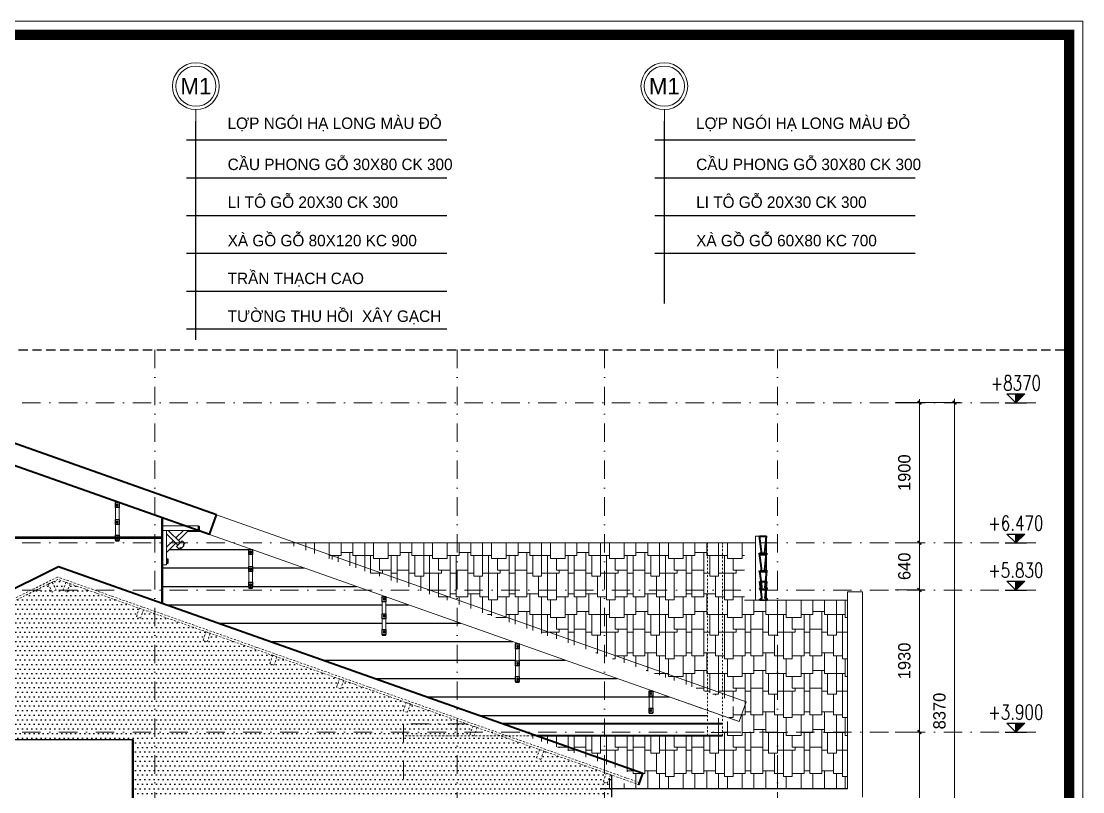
# Model space of a CAD drawing. Header units: millimetres. Extents: x 615730 to 2792744, y 139412 to 597571.
# Drawn here: x 755261 to 769662, y 293835 to 304290 of the extents above; entities that cross this region are included whole.
import ezdxf
from ezdxf.enums import TextEntityAlignment as Align

# ---------------------------------------------------------------- set-up
doc = ezdxf.new("R2010")
doc.units = ezdxf.units.MM
doc.header["$MEASUREMENT"] = 0
doc.header["$PDMODE"] = 34
doc.linetypes.add('DASHDOT', pattern=[1, 0.5, -0.25, 0, -0.25])
doc.linetypes.add('HIDDEN2', pattern=[0.1875, 0.125, -0.0625])
doc.layers.get('0').update_dxf_attribs({"lineweight": 5})
for name, color, linetype, lineweight in [('1', 1, 'Continuous', 40), ('DIM', 7, 'Continuous', 50), ('HATCH', 42, 'Continuous', 5), ('KITCHEN', 4, 'Continuous', 20), ('KT', 148, 'Continuous', 18), ('NET-THAY', 4, 'Continuous', 20), ('NETNGOAITUONG', 1, 'Continuous', 40), ('thay', 7, 'Continuous', 15), ('TIM TRUC', 149, 'DASHDOT', 9)]:
    doc.layers.add(name, color=color, linetype=linetype, lineweight=lineweight)
for name, color, linetype in [('8', 8, 'Continuous'), ('CUADI', 40, 'Continuous'), ('DO', 1, 'Continuous'), ('H', 252, 'Continuous'), ('HACH', 250, 'Continuous'), ('KICH THUOC', 148, 'Continuous'), ('noi that', 29, 'Continuous'), ('TEXT', 2, 'Continuous'), ('thaydam', 42, 'Continuous'), ('VL', 155, 'Continuous')]:
    doc.layers.add(name, color=color, linetype=linetype)
doc.styles.add('CHUHOA', font='')
doc.styles.add('DIM', font='txt.shx', dxfattribs={"height": 120})
doc.styles.add('Ghi chu', font='')
doc.styles.add('VNI-AVO', font='vni-roms.shx')
doc.styles.get('CHUHOA').set_extended_font_data('.VnAvantH')
doc.styles.get('Ghi chu').set_extended_font_data('.VnAvantH')
doc.dimstyles.new('1-50b', dxfattribs={"dimtxt": 167, "dimasz": 50, "dimexe": 75, "dimexo": 150, "dimgap": 120, "dimtad": 1, "dimdec": 0, "dimzin": 12, "dimtxsty": 'VNI-AVO', "dimblk": ']', "dimcen": 0, "dimdle": 50, "dimclrd": 252, "dimclre": 252, "dimclrt": 2, "dimadec": 0, "dimazin": 0, "dimtfac": 1, "dimtdec": 0, "dimtix": 1, "dimtmove": 2, "dimatfit": 0, "dimldrblk": 'OPEN90', "dimfxl": 1, "dimlwd": -1, "dimlwe": -1, "dimarcsym": 0})

# ---------------------------------------------------------------- blocks, each defined once
blk = doc.blocks.new('NGOI BO 001a')
for p, q in [((228, 80), (-2, 97)), ((0, 0), (-2, 97)), ((206, 34), (0, 0)), ((228, 80), (228, 107)), ((248, 107), (228, 107)), ((248, 10), (248, 107))]:
    blk.add_line(p, q)
blk.add_arc((211, -6), 39.8, 8.3095, 96.7156)
blk = doc.blocks.new('Cao do mat dung')
at = {"layer": '8'}
blk.add_hatch(color=256, dxfattribs=at).paths.add_polyline_path([(125, 125), (0, 125), (0, 0)])
for p, q in [((-150, 0), (150, 0)), ((0, 0), (0, 125))]:
    blk.add_line(p, q)
blk.add_lwpolyline([(125, 125), (0, 0), (-125, 125)], close=True)
at = {"layer": 'TEXT', "style": 'DIM', "width": 0.75}
blk.add_attdef('%%P0.000', text='', height=180, dxfattribs=at).set_placement((0, 175), align=Align.CENTER)
blk = doc.blocks.new(']')
for p, q in [((1, 0), (-1, 0)), ((0, 1), (0, -1))]:
    blk.add_line(p, q)
at = {"color": 9, "const_width": 0.4}
blk.add_lwpolyline([(-0.51, -0.51), (0.51, 0.51)], dxfattribs=at)
blk = doc.blocks.new('*D553')
at = {"layer": 'DEFPOINTS', "color": 0, "ltscale": 10, "transparency": 16777216}
for p in [(766968, 294645), (767446, 294645), (766566, 290745)]:
    blk.add_point(p, dxfattribs=at)
at = {"layer": 'KT', "color": 252, "ltscale": 10, "transparency": 16777216}
for p, q in [((767118, 294645), (767521, 294645)), ((767446, 290795), (767446, 294595)), ((766716, 290745), (767521, 290745))]:
    blk.add_line(p, q, dxfattribs=at)
at = {"layer": 'KT', "color": 252, "ltscale": 10, "transparency": 16777216, "xscale": 50, "yscale": 50, "zscale": 50}
for p, rotation in [((767446, 294645), 90), ((767446, 290745), 270)]:
    blk.add_blockref(']', p, dxfattribs=dict(at, rotation=rotation))
at = {"layer": 'KT', "color": 2, "ltscale": 10, "transparency": 16777216, "insert": (767242, 292695), "char_height": 167, "attachment_point": 5, "rotation": 90, "style": 'VNI-AVO'}
blk.add_mtext('3900', dxfattribs=at)
blk = doc.blocks.new('_Open90')
at = {"color": 0, "linetype": 'ByBlock', "lineweight": -2}
for p, q in [((0, 0), (-1, 0)), ((-0.5, 0.5), (0, 0)), ((0, 0), (-0.5, -0.5))]:
    blk.add_line(p, q, dxfattribs=at)
blk = doc.blocks.new('*D554')
at = {"layer": 'DEFPOINTS', "color": 0, "ltscale": 10, "transparency": 16777216}
for p in [(766968, 296574), (767446, 296574), (766968, 294645)]:
    blk.add_point(p, dxfattribs=at)
at = {"layer": 'KT', "color": 252, "ltscale": 10, "transparency": 16777216}
for p, q in [((767118, 296574), (767521, 296574)), ((767446, 294695), (767446, 296524)), ((767118, 294645), (767521, 294645))]:
    blk.add_line(p, q, dxfattribs=at)
at = {"layer": 'KT', "color": 252, "ltscale": 10, "transparency": 16777216, "xscale": 50, "yscale": 50, "zscale": 50}
for p, rotation in [((767446, 296574), 90), ((767446, 294645), 270)]:
    blk.add_blockref(']', p, dxfattribs=dict(at, rotation=rotation))
at = {"layer": 'KT', "color": 2, "ltscale": 10, "transparency": 16777216, "insert": (767242, 295610), "char_height": 167, "attachment_point": 5, "rotation": 90, "style": 'VNI-AVO'}
blk.add_mtext('1930', dxfattribs=at)
blk = doc.blocks.new('*D555')
at = {"layer": 'DEFPOINTS', "color": 0, "ltscale": 10, "transparency": 16777216}
for p in [(766968, 299114), (767446, 299114), (766968, 297214)]:
    blk.add_point(p, dxfattribs=at)
at = {"layer": 'KT', "color": 252, "ltscale": 10, "transparency": 16777216}
for p, q in [((767118, 299114), (767521, 299114)), ((767446, 297264), (767446, 299064)), ((767118, 297214), (767521, 297214))]:
    blk.add_line(p, q, dxfattribs=at)
at = {"layer": 'KT', "color": 252, "ltscale": 10, "transparency": 16777216, "xscale": 50, "yscale": 50, "zscale": 50}
for p, rotation in [((767446, 299114), 90), ((767446, 297214), 270)]:
    blk.add_blockref(']', p, dxfattribs=dict(at, rotation=rotation))
at = {"layer": 'KT', "color": 2, "ltscale": 10, "transparency": 16777216, "insert": (767242, 298164), "char_height": 167, "attachment_point": 5, "rotation": 90, "style": 'VNI-AVO'}
blk.add_mtext('1900', dxfattribs=at)
blk = doc.blocks.new('*D556')
at = {"layer": 'DEFPOINTS', "color": 0, "ltscale": 10, "transparency": 16777216}
for p in [(766975, 299115), (767922, 299115), (766968, 290745)]:
    blk.add_point(p, dxfattribs=at)
at = {"layer": 'KT', "color": 252, "ltscale": 10, "transparency": 16777216}
for p, q in [((767125, 299115), (767997, 299115)), ((767922, 290795), (767922, 299065)), ((767118, 290745), (767997, 290745))]:
    blk.add_line(p, q, dxfattribs=at)
at = {"layer": 'KT', "color": 252, "ltscale": 10, "transparency": 16777216, "xscale": 50, "yscale": 50, "zscale": 50}
for p, rotation in [((767922, 299115), 90), ((767922, 290745), 270)]:
    blk.add_blockref(']', p, dxfattribs=dict(at, rotation=rotation))
at = {"layer": 'KT', "color": 2, "ltscale": 10, "transparency": 16777216, "insert": (767718, 294930), "char_height": 167, "attachment_point": 5, "rotation": 90, "style": 'VNI-AVO'}
blk.add_mtext('8370', dxfattribs=at)
blk = doc.blocks.new('Ghi chu vat lieu')
blk.add_circle((0, 700), 300)
at = {"layer": 'HATCH'}
blk.add_circle((0, 700), 350, dxfattribs=at)
at = {"layer": 'thay'}
blk.add_line((0, 0), (0, 350), dxfattribs=at)
at = {"layer": 'TEXT', "style": 'Ghi chu', "width": 1.961742}
blk.add_attdef('TRUC', text='', height=300, dxfattribs=at).set_placement((-295, 550), (295, 550), align=Align.FIT)
blk = doc.blocks.new('cvc')
at = {"layer": 'DO'}
for p, q in [((812950, 299967), (812950, 302932)), ((819305, 300460), (819305, 302932)), ((819305, 300801), (819305, 302932))]:
    blk.add_line(p, q, dxfattribs=at)
at = {"layer": 'KICH THUOC'}
for p, q in [((812822, 302680), (816353, 302680)), ((819178, 302680), (822709, 302680)), ((812822, 302167), (816353, 302167)), ((819178, 302167), (822709, 302167)), ((812822, 301654), (816353, 301654)), ((819178, 301654), (822709, 301654)), ((812822, 301141), (816353, 301141)), ((819178, 301141), (822709, 301141)), ((812822, 300628), (816353, 300628)), ((812822, 300115), (816353, 300115))]:
    blk.add_line(p, q, dxfattribs=at)
at = {"layer": 'thaydam', "linetype": 'HIDDEN2', "ltscale": 1000}
blk.add_line((797794, 299831), (824797, 299831), dxfattribs=at)
at = {"layer": 'thay'}
ref = blk.add_blockref('Ghi chu vat lieu', (812950, 302773), dxfattribs=dict(at, xscale=0.9082386168447556, yscale=0.9082386168447556, zscale=0.9082386168447556))
ref.add_attrib('TRUC', 'M1', dxfattribs={"layer": 'TEXT', "height": 225, "style": 'Ghi chu'}).set_placement((812950, 303409), align=Align.MIDDLE_CENTER)
ref = blk.add_blockref('Ghi chu vat lieu', (819305, 302773), dxfattribs=dict(at, xscale=0.9082386168447556, yscale=0.9082386168447556, zscale=0.9082386168447556))
ref.add_attrib('TRUC', 'M1', dxfattribs={"layer": 'TEXT', "height": 225, "style": 'Ghi chu'}).set_placement((819305, 303409), align=Align.MIDDLE_CENTER)
at = {"layer": 'TEXT', "style": 'CHUHOA'}
for s, p in [('lîp ngãi h¹ long mµu ®á', (813379, 302828)), ('lîp ngãi h¹ long mµu ®á', (819735, 302828)), ('CÇU PHONG Gç 30X80 CK 300', (813381, 302270)), ('CÇU PHONG Gç 30X80 CK 300', (819737, 302270)), ('LI T¤ Gç 20X30 CK 300', (813381, 301757)), ('LI T¤ Gç 20X30 CK 300', (819737, 301757)), ('Xµ Gå Gç 80X120 KC 900', (813381, 301236)), ('Xµ Gå Gç 60X80 KC 700', (819737, 301236)), ('trÇn th¹ch cao', (813381, 300723)), ('T¦êNG THU HåI  X¢Y G¹CH', (813381, 300210))]:
    blk.add_text(s, height=155.52, dxfattribs=at).set_placement(p)
blk = doc.blocks.new('*D603')
at = {"layer": 'DEFPOINTS', "color": 0, "ltscale": 10, "transparency": 16777216}
for p in [(766968, 297214), (767446, 297214), (766968, 296574)]:
    blk.add_point(p, dxfattribs=at)
at = {"layer": 'KT', "color": 252, "ltscale": 10, "transparency": 16777216}
for p, q in [((767446, 297264), (767446, 297314)), ((767118, 297214), (767521, 297214)), ((767446, 296574), (767446, 297214)), ((767118, 296574), (767521, 296574)), ((767446, 296524), (767446, 296474))]:
    blk.add_line(p, q, dxfattribs=at)
at = {"layer": 'KT', "color": 252, "ltscale": 10, "transparency": 16777216, "xscale": 50, "yscale": 50, "zscale": 50}
for p, rotation in [((767446, 297214), 270), ((767446, 296574), 90)]:
    blk.add_blockref(']', p, dxfattribs=dict(at, rotation=rotation))
at = {"layer": 'KT', "color": 2, "ltscale": 10, "transparency": 16777216, "insert": (767242, 296894), "char_height": 167, "attachment_point": 5, "rotation": 90, "style": 'VNI-AVO'}
blk.add_mtext('640', dxfattribs=at)

msp = doc.modelspace()

# ---------------------------------------------------------------- hatches: boundary and pattern name
at = {"layer": 'HACH', "ltscale": 10}
h = msp.add_hatch(dxfattribs=at)
h.set_pattern_fill('DOTS', color=256, scale=1000, style=0)
h.set_pattern_definition([(0, (-1377.014, 6e-11), (31.25, 62.5), [0, -62.5])])
h.paths.add_polyline_path([(756773.5, 296356.6), (755923.2, 296657), (755883.3, 296543.9), (755826.7, 296563.9), (755866.7, 296677), (755756.3, 296716), (755682.1, 296679.2), (755735.4, 296571.7), (755681.7, 296545), (755628.4, 296652.6), (754995.7, 296338.9), (755049, 296231.4), (754995.3, 296204.7), (754942, 296312.2), (754312.7, 296000.2), (754366, 295892.7), (754312.3, 295866.1), (754259, 295973.6), (753636.9, 295665.2), (753690.2, 295557.7), (753636.5, 295531), (753583.2, 295638.5), (752951.9, 295325.5), (753005.2, 295218), (752951.5, 295191.4), (752898.2, 295298.9), (752215.2, 294960.3), (752268.5, 294852.8), (752214.8, 294826.1), (752161.5, 294933.6), (751773, 294741), (751773, 294545.4), (752223, 294545.4), (752223, 294545.4), (756773.5, 294545.3)])
h = msp.add_hatch(dxfattribs=at)
h.set_pattern_fill('DOTS', color=256, scale=1000, style=0)
h.paths.add_polyline_path([(756773.5, 294545.3), (756773.5, 293760.6), (760446.9, 293760.4), (760446.9, 294758.6), (761296.6, 294758.6), (760539.6, 295026), (760499.7, 294912.9), (760443.1, 294932.9), (760483.1, 295046), (759634.7, 295345.8), (759594.7, 295232.6), (759538.1, 295252.6), (759578.1, 295365.7), (758729.7, 295665.5), (758689.7, 295552.3), (758633.2, 295572.3), (758673.1, 295685.5), (757824.8, 295985.2), (757784.8, 295872.1), (757728.2, 295892.1), (757768.2, 296005.2), (756919.8, 296304.9), (756879.8, 296191.8), (756823.2, 296211.8), (756863.2, 296324.9), (756773.5, 296356.6)])
h = msp.add_hatch(dxfattribs=at)
h.set_pattern_fill('DOTS', color=256, scale=1000, style=0)
h.paths.add_polyline_path([(760446.9, 294758.6), (760446.9, 294595), (761341.6, 294595), (761388, 294726.3), (761296.6, 294758.6)])
h.paths.add_polyline_path([(760446.9, 294595), (760446.9, 293760.4), (763273, 293760.3), (763273, 294060.3), (763254.5, 294066.8), (763214.5, 293953.7), (763158, 293973.7), (763197.9, 294086.8), (762349.6, 294386.6), (762309.6, 294273.4), (762253, 294293.4), (762293, 294406.6), (761759.7, 294595), (761405.3, 294595), (761404.6, 294593.2), (761399.5, 294595)])
at = {"layer": 'KT', "ltscale": 10}
h = msp.add_hatch(dxfattribs=at)
h.set_pattern_fill('CEDAR', color=256, scale=800, style=0, pattern_type=2)
h.set_pattern_definition([(0, (0, 0), (0, 800), [-280, 80, -160, 80, -200]), (0, (0, 40), (0, 800), [-120, 160, -80, 160, -280]), (0, (0, 200), (0, 800), [-40, 200, -560]), (0, (0, 240), (0, 800), [40, -200, 160, -160, 240]), (0, (0, 280), (0, 800), [-400, 160, -240]), (0, (0, 440), (0, 800), [120, -680]), (0, (0, 480), (0, 800), [-120, 160, -80, 160, -160, 120]), (0, (0, 520), (0, 800), [-280, 80, -160, 160, -120]), (0, (0, 760), (0, 800), [-600, 120, -80]), (0, (0, 800), (0, 800), [160, -560, 80]), (90, (0, 0), (-800, 5e-14), [240, -200, 360]), (90, (40, 0), (-800, 5e-14), [-200, 240, -360]), (90, (120, 0), (-800, 5e-14), [-40, 160, -240, 360]), (90, (160, 0), (-800, 5e-14), [40, -760]), (90, (240, 0), (-800, 5e-14), [-200, 280, -320]), (90, (280, 0), (-800, 5e-14), [240, -240, 320]), (90, (360, 0), (-800, 5e-14), [240, -240, 320]), (90, (400, 0), (-800, 5e-14), [-240, 240, -320]), (90, (520, 0), (-800, 5e-14), [280, -200, 320]), (90, (560, 0), (-800, 5e-14), [-240, 280, -280]), (90, (600, 0), (-800, 5e-14), [240, -520, 40]), (90, (680, 0), (-800, 5e-14), [-480, 280, -40]), (90, (720, 0), (-800, 5e-14), [480, -280, 40])])
h.paths.add_polyline_path([(758838.9, 297211), (764421.5, 295238.7), (764421.5, 297211)])
h.paths.add_polyline_path([(764621.5, 297211), (764421.5, 297211), (764421.5, 295238.7), (764621.5, 295168)], flags=17)
h.paths.add_polyline_path([(764621.5, 295168), (764942.6, 295054.6), (764848.3, 294787.6), (764621.5, 294867.7), (764621.5, 294595), (762098.1, 294595), (763544.5, 294083.9), (763490.2, 293930.1), (763121.5, 294060.3), (763121.5, 293874.1), (766472.2, 293874.2), (766472.2, 296433.9), (765071.5, 296433.9), (765071.5, 297211), (764621.5, 297211)])
at = {"layer": 'VL', "ltscale": 10}
h = msp.add_hatch(dxfattribs=at)
h.set_pattern_fill('LINE', color=256, scale=2000, style=0)
h.set_pattern_definition([(0, (170022.73, 2621.7), (0, 250), [])])
h.paths.add_polyline_path([(761786.4, 294758.6), (764573, 294758.6), (764573, 294938.3), (763828, 295201.5), (762018.1, 295841), (762018.1, 295773.1), (762018.1, 295320.1), (761968.4, 295320.1), (761968.4, 295841), (762018.1, 295841), (760208.2, 296480.5), (760208.2, 296412.6), (760208.2, 295959.5), (760158.5, 295959.5), (760158.5, 296480.5), (760208.2, 296480.5), (758398.3, 297119.9), (758398.3, 297052), (758398.3, 296599), (758348.5, 296599), (758348.5, 297119.9), (758398.3, 297119.9), (757656.7, 297381.9), (757531.4, 297381.9), (757395.2, 297244.2), (757421.4, 297218.4), (757442.6, 297239.8), (757478.1, 297204.7), (757456.9, 297183.2), (757466.9, 297173.3), (757431.8, 297137.8), (757421.8, 297147.7), (757402.7, 297128.4), (757367.2, 297163.6), (757386.2, 297182.8), (757360.1, 297208.7), (757233.6, 297080.7), (757233.6, 296991.5), (757252.5, 296991.5), (757252.5, 296934.4), (757233.6, 296934.4), (757233.6, 296912.4), (757173.5, 296912.4), (757173.5, 296388.3)])

# ---------------------------------------------------------------- linework, layer by layer
at = {"layer": 'CUADI'}
for p, q in [((756558.6, 297739.4, 14.6), (756568.3, 297711.5, 14.6)), ((756568.3, 297739.4, 14.6), (756558.6, 297711.5, 14.6)), ((756558.6, 297508.7, 14.6), (756568.3, 297480.8, 14.6)), ((756568.3, 297508.7, 14.6), (756558.6, 297480.8, 14.6)), ((756558.6, 297296.8, 14.6), (756568.3, 297268.9, 14.6)), ((756568.3, 297296.8, 14.6), (756558.6, 297268.9, 14.6)), ((757324.5, 297243.8, 14.7), (757233.6, 297151.8, 14.7)), ((757461.1, 297381.9, 14.7), (757359.7, 297279.4, 14.7)), ((757531.4, 297381.9, 14.7), (757395.2, 297244.2, 14.7)), ((756538.6, 297238.4, 14.6), (756588.3, 297238.4, 14.6)), ((757360.1, 297208.7, 14.7), (757233.6, 297080.7, 14.7)), ((757442.6, 297239.8, 14.7), (757367.2, 297163.6, 14.7)), ((757367.2, 297163.6, 14.7), (757402.7, 297128.4, 14.7)), ((757421.8, 297147.7, 14.7), (757402.7, 297128.4, 14.7)), ((757421.8, 297147.7, 14.7), (757431.8, 297137.8, 14.7)), ((757466.9, 297173.3, 14.7), (757431.8, 297137.8, 14.7)), ((757442.6, 297239.8, 14.7), (757478.1, 297204.7, 14.7)), ((757478.1, 297204.7, 14.7), (757456.9, 297183.2, 14.7)), ((757456.9, 297183.2, 14.7), (757466.9, 297173.3, 14.7)), ((758368.5, 297099.9, 14.6), (758378.3, 297072, 14.6)), ((758378.3, 297099.9, 14.6), (758368.5, 297072, 14.6)), ((758368.5, 296869.3, 14.6), (758378.3, 296841.4, 14.6)), ((758378.3, 296869.3, 14.6), (758368.5, 296841.4, 14.6)), ((758348.5, 296599, 14.6), (758398.3, 296599, 14.6)), ((758368.5, 296657.3, 14.6), (758378.3, 296629.4, 14.6)), ((758378.3, 296657.3, 14.6), (758368.5, 296629.4, 14.6)), ((760178.5, 296460.5, 14.6), (760188.2, 296432.6, 14.6)), ((760188.2, 296460.5, 14.6), (760178.5, 296432.6, 14.6)), ((760178.5, 296229.8, 14.6), (760188.2, 296201.9, 14.6)), ((760188.2, 296229.8, 14.6), (760178.5, 296201.9, 14.6)), ((760158.5, 295959.5, 14.6), (760208.2, 295959.5, 14.6)), ((760178.5, 296017.9, 14.6), (760188.2, 295990, 14.6)), ((760188.2, 296017.9, 14.6), (760178.5, 295990, 14.6)), ((761988.4, 295821, 14.6), (761998.1, 295793.1, 14.6)), ((761998.1, 295821, 14.6), (761988.4, 295793.1, 14.6)), ((761988.4, 295590.4, 14.6), (761998.1, 295562.5, 14.6)), ((761998.1, 295590.4, 14.6), (761988.4, 295562.5, 14.6)), ((761988.4, 295378.4, 14.6), (761998.1, 295350.5, 14.6)), ((761998.1, 295378.4, 14.6), (761988.4, 295350.5, 14.6)), ((761968.4, 295320.1, 14.6), (762018.1, 295320.1, 14.6)), ((763798.3, 295181.5, 14.6), (763808, 295153.6, 14.6)), ((763808, 295181.5, 14.6), (763798.3, 295153.6, 14.6)), ((763798.3, 294950.9, 14.6), (763808, 294923, 14.6)), ((763808, 294950.9, 14.6), (763798.3, 294923, 14.6)), ((763778.3, 294903, 14.6), (763828, 294903, 14.6))]:
    msp.add_line(p, q, dxfattribs=at)
for points, elevation in [([(756538.6, 297759.4), (756588.3, 297759.4), (756588.3, 297691.5), (756538.6, 297691.5)], 14.6), ([(756558.6, 297739.4), (756568.3, 297739.4), (756568.3, 297711.5), (756558.6, 297711.5)], 14.6), ([(756538.6, 297528.7), (756588.3, 297528.7), (756588.3, 297460.8), (756538.6, 297460.8)], 14.6), ([(756558.6, 297508.7), (756568.3, 297508.7), (756568.3, 297480.8), (756558.6, 297480.8)], 14.6), ([(757679.4, 297431.9), (757660.5, 297431.9), (757660.5, 297387.2), (757679.4, 297387.2)], 14.7), ([(756538.6, 297316.8), (756588.3, 297316.8), (756588.3, 297248.9), (756538.6, 297248.9)], 14.6), ([(756558.6, 297296.8), (756568.3, 297296.8), (756568.3, 297268.9), (756558.6, 297268.9)], 14.6), ([(758348.5, 297119.9), (758398.3, 297119.9), (758398.3, 297052), (758348.5, 297052)], 14.6), ([(758368.5, 297099.9), (758378.3, 297099.9), (758378.3, 297072), (758368.5, 297072)], 14.6), ([(757252.5, 296991.5), (757233.6, 296991.5), (757233.6, 296934.4), (757252.5, 296934.4)], 14.7), ([(758348.5, 296889.3), (758398.3, 296889.3), (758398.3, 296821.4), (758348.5, 296821.4)], 14.6), ([(758368.5, 296869.3), (758378.3, 296869.3), (758378.3, 296841.4), (758368.5, 296841.4)], 14.6), ([(758348.5, 296677.3), (758398.3, 296677.3), (758398.3, 296609.4), (758348.5, 296609.4)], 14.6), ([(758368.5, 296657.3), (758378.3, 296657.3), (758378.3, 296629.4), (758368.5, 296629.4)], 14.6), ([(760158.5, 296480.5), (760208.2, 296480.5), (760208.2, 296412.6), (760158.5, 296412.6)], 14.6), ([(760178.5, 296460.5), (760188.2, 296460.5), (760188.2, 296432.6), (760178.5, 296432.6)], 14.6), ([(760158.5, 296249.8), (760208.2, 296249.8), (760208.2, 296181.9), (760158.5, 296181.9)], 14.6), ([(760178.5, 296229.8), (760188.2, 296229.8), (760188.2, 296201.9), (760178.5, 296201.9)], 14.6), ([(760158.5, 296037.9), (760208.2, 296037.9), (760208.2, 295970), (760158.5, 295970)], 14.6), ([(760178.5, 296017.9), (760188.2, 296017.9), (760188.2, 295990), (760178.5, 295990)], 14.6), ([(761968.4, 295841), (762018.1, 295841), (762018.1, 295773.1), (761968.4, 295773.1)], 14.6), ([(761988.4, 295821), (761998.1, 295821), (761998.1, 295793.1), (761988.4, 295793.1)], 14.6), ([(761968.4, 295610.4), (762018.1, 295610.4), (762018.1, 295542.5), (761968.4, 295542.5)], 14.6), ([(761988.4, 295590.4), (761998.1, 295590.4), (761998.1, 295562.5), (761988.4, 295562.5)], 14.6), ([(761968.4, 295398.4), (762018.1, 295398.4), (762018.1, 295330.5), (761968.4, 295330.5)], 14.6), ([(761988.4, 295378.4), (761998.1, 295378.4), (761998.1, 295350.5), (761988.4, 295350.5)], 14.6), ([(763778.3, 295201.5), (763828, 295201.5), (763828, 295133.6), (763778.3, 295133.6)], 14.6), ([(763798.3, 295181.5), (763808, 295181.5), (763808, 295153.6), (763798.3, 295153.6)], 14.6), ([(763778.3, 294970.9), (763828, 294970.9), (763828, 294903), (763778.3, 294903)], 14.6), ([(763798.3, 294950.9), (763808, 294950.9), (763808, 294923), (763798.3, 294923)], 14.6)]:
    msp.add_lwpolyline(points, close=True, dxfattribs=dict(at, elevation=elevation))
at = {"layer": 'DIM', "ltscale": 10}
for p, q in [((757173.5, 296388.3, 14.7), (757173.5, 297552.6, 14.7)), ((756773.5, 293510.7, 14.7), (756773.5, 294545.3, 14.7))]:
    msp.add_line(p, q, dxfattribs=at)
at = {"layer": 'H', "const_width": 138.2}
msp.add_lwpolyline([(742474.9, 285120.6), (769477.8, 285120.6), (769477.8, 304105.6), (742474.9, 304105.6)], close=True, dxfattribs=at)
at = {"layer": 'KITCHEN'}
for p, q in [((765094, 295054.6, 14.7), (757907.7, 297593.5, 14.4)), ((764999.7, 294787.6, 14.7), (757813.4, 297326.5, 14.6)), ((765373, 297303.2, 14.7), (765223, 297303.2, 14.7)), ((765223, 296433.9, 14.7), (765223, 297303.2, 14.7)), ((765373, 296433.9, 14.7), (765373, 297303.2, 14.7)), ((765223, 297211, 14.7), (758990.4, 297211, 14.7)), ((766472.2, 293874.2), (766472.2, 296548.4)), ((766672.2, 293760.1), (766672.2, 296548.4)), ((766472.2, 296433.9), (765071.5, 296433.9)), ((765094, 295054.6, 14.7), (764999.7, 294787.6, 14.7))]:
    msp.add_line(p, q, dxfattribs=at)
at = {"layer": 'NET-THAY'}
msp.add_line((766672.2, 296548.4), (766472.2, 296548.4), dxfattribs=at)
at = {"layer": 'NETNGOAITUONG'}
for p, q in [((757907.7, 297593.5, 14.4), (753676.2, 299088.6, 14.3)), ((757813.4, 297326.5, 14.6), (753656.6, 298795.2, 14.5)), ((757813.4, 297326.5, 14.6), (757907.7, 297593.5, 14.4)), ((755766.9, 296885.3, 15.3), (751128.3, 294585.5, 14.7)), ((763695.9, 294083.9, 14.6), (755766.9, 296885.3, 14.4)), ((764773, 294758.6, 12.6), (761786.4, 294758.6, 13.8)), ((764773, 294595, 14.7), (762249.5, 294595, 14.5)), ((763641.6, 293930, 14.6), (763695.9, 294083.9, 14.6))]:
    msp.add_line(p, q, dxfattribs=at)
at = {"layer": 'noi that'}
msp.add_line((757233.6, 297325, 14.7), (757242.4, 297325, 14.7), dxfattribs=at)
at = {"layer": 'thay'}
for p, q in [((756538.6, 297767.7, 14.6), (756538.6, 297238.4, 14.6)), ((756588.3, 297238.4, 14.6), (756588.3, 297767.7, 14.6)), ((757660.5, 297441.6, 14.7), (757173.5, 297441.6, 14.7)), ((757173.5, 297441.6, 14.7), (757173.5, 296912.4, 14.7)), ((757660.5, 297441.6, 14.7), (757660.5, 297381.9, 14.7)), ((757660.5, 297381.9, 14.7), (757173.5, 297381.9, 14.7)), ((757233.6, 297381.9, 14.7), (757233.6, 296912.4, 14.7)), ((757233.6, 297333.7, 14.7), (757386.2, 297182.8, 14.7)), ((757256, 297381.9, 14.7), (757421.4, 297218.4, 14.7)), ((758348.5, 297128.2, 14.6), (758348.5, 296599, 14.6)), ((758398.3, 296599, 14.6), (758398.3, 297128.2, 14.6)), ((757233.6, 296912.4, 14.7), (757173.5, 296912.4, 14.7)), ((760158.5, 296488.8, 14.6), (760158.5, 295959.5, 14.6)), ((760208.2, 295959.5, 14.6), (760208.2, 296488.8, 14.6)), ((761968.4, 295849.3, 14.6), (761968.4, 295320.1, 14.6)), ((762018.1, 295320.1, 14.6), (762018.1, 295849.3, 14.6)), ((763778.3, 295209.9, 14.6), (763778.3, 294903, 14.6)), ((763828, 294903, 14.6), (763828, 295209.9, 14.6))]:
    msp.add_line(p, q, dxfattribs=at)
at = {"layer": 'thay', "linetype": 'Continuous'}
msp.add_lwpolyline([(742290.6, 284936.3), (769662.1, 284936.3), (769662.1, 304289.9), (742290.6, 304289.9)], close=True, dxfattribs=at)
at = {"layer": 'TIM TRUC', "ltscale": 500}
for p, q in [((757073.5, 299831.5, 14.7), (757073.5, 287548.1, 14.7)), ((761173, 299831.5, 14.7), (761173, 287548.1, 14.7)), ((763173, 299831.5, 14.7), (763173, 287548.1, 14.7)), ((765521.1, 299831.5), (765521.1, 287548.1)), ((769025.2, 299111.3), (743734, 299111.3, -62)), ((769025.2, 297211), (743734, 297211, -62)), ((769025.2, 296570.5), (743734, 296570.5, -62)), ((760446.9, 294758.6, 14.4), (760446.9, 293760.5, 14.7)), ((761296.6, 294758.6, 14), (760446.9, 294758.6, 14.4)), ((769025.2, 294644.9), (743734, 294644.9, -62))]:
    msp.add_line(p, q, dxfattribs=at)
at = {"layer": 'TIM TRUC', "ltscale": 50}
for p, q in [((764573, 294595, 14.7), (764573, 297211, 14.7)), ((764773, 294595, 14.7), (764773, 297211, 14.7)), ((755754.4, 296748.5, 14.5), (751180.2, 294480.6, 14.7)), ((755756.3, 296716, 14.5), (751193.6, 294453.8, 14.7)), ((763651.6, 293958.4, 14.6), (755754.4, 296748.5, 14.4)), ((763641.6, 293930.1, 14.6), (755756.3, 296716, 14.4)), ((764999.7, 294787.6, 14.7), (763828, 295201.5, 14.6)), ((762249.5, 294595, 14.5), (760446.9, 294595, 14.4))]:
    msp.add_line(p, q, dxfattribs=at)
for points, elevation in [([(755735.4, 296571.7), (755681.7, 296545), (755628.4, 296652.6), (755682.1, 296679.2)], 14.6), ([(755883.3, 296543.9), (755826.7, 296563.9), (755866.7, 296677), (755923.2, 296657)], 14.6), ([(756879.8, 296191.8), (756823.2, 296211.8), (756863.2, 296324.9), (756919.8, 296304.9)], 14.6), ([(757784.8, 295872.1), (757728.2, 295892.1), (757768.2, 296005.2), (757824.8, 295985.2)], 14.6), ([(758689.7, 295552.3), (758633.2, 295572.3), (758673.1, 295685.5), (758729.7, 295665.5)], 14.6), ([(759594.7, 295232.6), (759538.1, 295252.6), (759578.1, 295365.7), (759634.7, 295345.8)], 14.8), ([(760499.7, 294912.9), (760443.1, 294932.9), (760483.1, 295046), (760539.6, 295026)], 14.6), ([(761404.6, 294593.2), (761348.1, 294613.1), (761388, 294726.3), (761444.6, 294706.3)], 14.8), ([(762309.6, 294273.4), (762253, 294293.4), (762293, 294406.6), (762349.6, 294386.6)], 14.6), ([(763214.5, 293953.7), (763158, 293973.7), (763197.9, 294086.8), (763254.5, 294066.8)], 14.6)]:
    msp.add_lwpolyline(points, close=True, dxfattribs=dict(at, elevation=elevation))
at = {"layer": 'VL', "ltscale": 10}
for p, q in [((750648.7, 297275, 14.7), (757173.5, 297275, 14.7)), ((750689, 297295, 14.7), (757173.5, 297295, 14.7)), ((752123, 294545.4, 14.7), (756773.5, 294545.3, 14.7)), ((763273, 293760.3, 14.7), (763273, 294060.3, 14.7)), ((766472.2, 293874.2), (763121.5, 293874.1))]:
    msp.add_line(p, q, dxfattribs=at)

# ---------------------------------------------------------------- block references
at = {"layer": '1', "rotation": 268.4273187294957}
for p in [(765276.3, 297303.9, 14.7), (765276.3, 297073.8, 14.7), (765280.1, 296833.6, 14.7), (765280.1, 296686.9, 14.7)]:
    msp.add_blockref('NGOI BO 001a', p, dxfattribs=at)
at = {"layer": 'KT'}
msp.add_blockref('cvc', (-55319.5, 0), dxfattribs=at)
at = {"layer": 'TEXT'}
ref = msp.add_blockref('Cao do mat dung', (768755, 299111.3), dxfattribs=dict(at, xscale=0.9702581369783729, yscale=0.9702581369783729, zscale=0.9702581369783729))
ref.add_attrib('%%P0.000', '+8370', dxfattribs={"height": 200, "style": 'DIM', "width": 0.75}).set_placement((768755, 299281.1), align=Align.CENTER)
ref = msp.add_blockref('Cao do mat dung', (768755, 297211), dxfattribs=dict(at, xscale=0.9702581369783729, yscale=0.9702581369783729, zscale=0.9702581369783729))
ref.add_attrib('%%P0.000', '+6.470', dxfattribs={"height": 200, "style": 'DIM', "width": 0.75}).set_placement((768755, 297380.8), align=Align.CENTER)
ref = msp.add_blockref('Cao do mat dung', (768755, 296570.5), dxfattribs=dict(at, xscale=0.9702581369783729, yscale=0.9702581369783729, zscale=0.9702581369783729))
ref.add_attrib('%%P0.000', '+5.830', dxfattribs={"height": 200, "style": 'DIM', "width": 0.75}).set_placement((768755, 296740.2), align=Align.CENTER)
ref = msp.add_blockref('Cao do mat dung', (768755, 294644.9), dxfattribs=dict(at, xscale=0.9702581369783729, yscale=0.9702581369783729, zscale=0.9702581369783729))
ref.add_attrib('%%P0.000', '+3.900', dxfattribs={"height": 200, "style": 'DIM', "width": 0.75}).set_placement((768755, 294814.7), align=Align.CENTER)

# ---------------------------------------------------------------- dimensions: what is measured, and where the dimension line sits
at = {"layer": 'KT', "ltscale": 10}
for base, p1, p2, picture, middle in [((767921.6, 299115.3), (766968.1, 290745), (766974.8, 299115.3), '*D556', (767718.1, 294930.1)), ((767445.5, 299114.3), (766968.1, 297214), (766968.1, 299114.3), '*D555', (767242, 298164.2)), ((767445.5261, 297214.0224), (766968.1361, 296574.4522), (766968.1361, 297214.0224), '*D603', (767242.0261, 296894.2373)), ((767445.5, 296574.5), (766968.1, 294644.9), (766968.1, 296574.5), '*D554', (767242, 295609.7)), ((767445.5, 294644.9), (766565.8, 290745), (766968.1, 294644.9), '*D553', (767242, 292694.9))]:
    dim = msp.add_linear_dim(base=base, p1=p1, p2=p2, angle=90, dimstyle='1-50b', dxfattribs=at)
    dim.commit()
    dim.dimension.update_dxf_attribs({"geometry": picture, "text_midpoint": middle})

doc.saveas('drawing.dxf')
